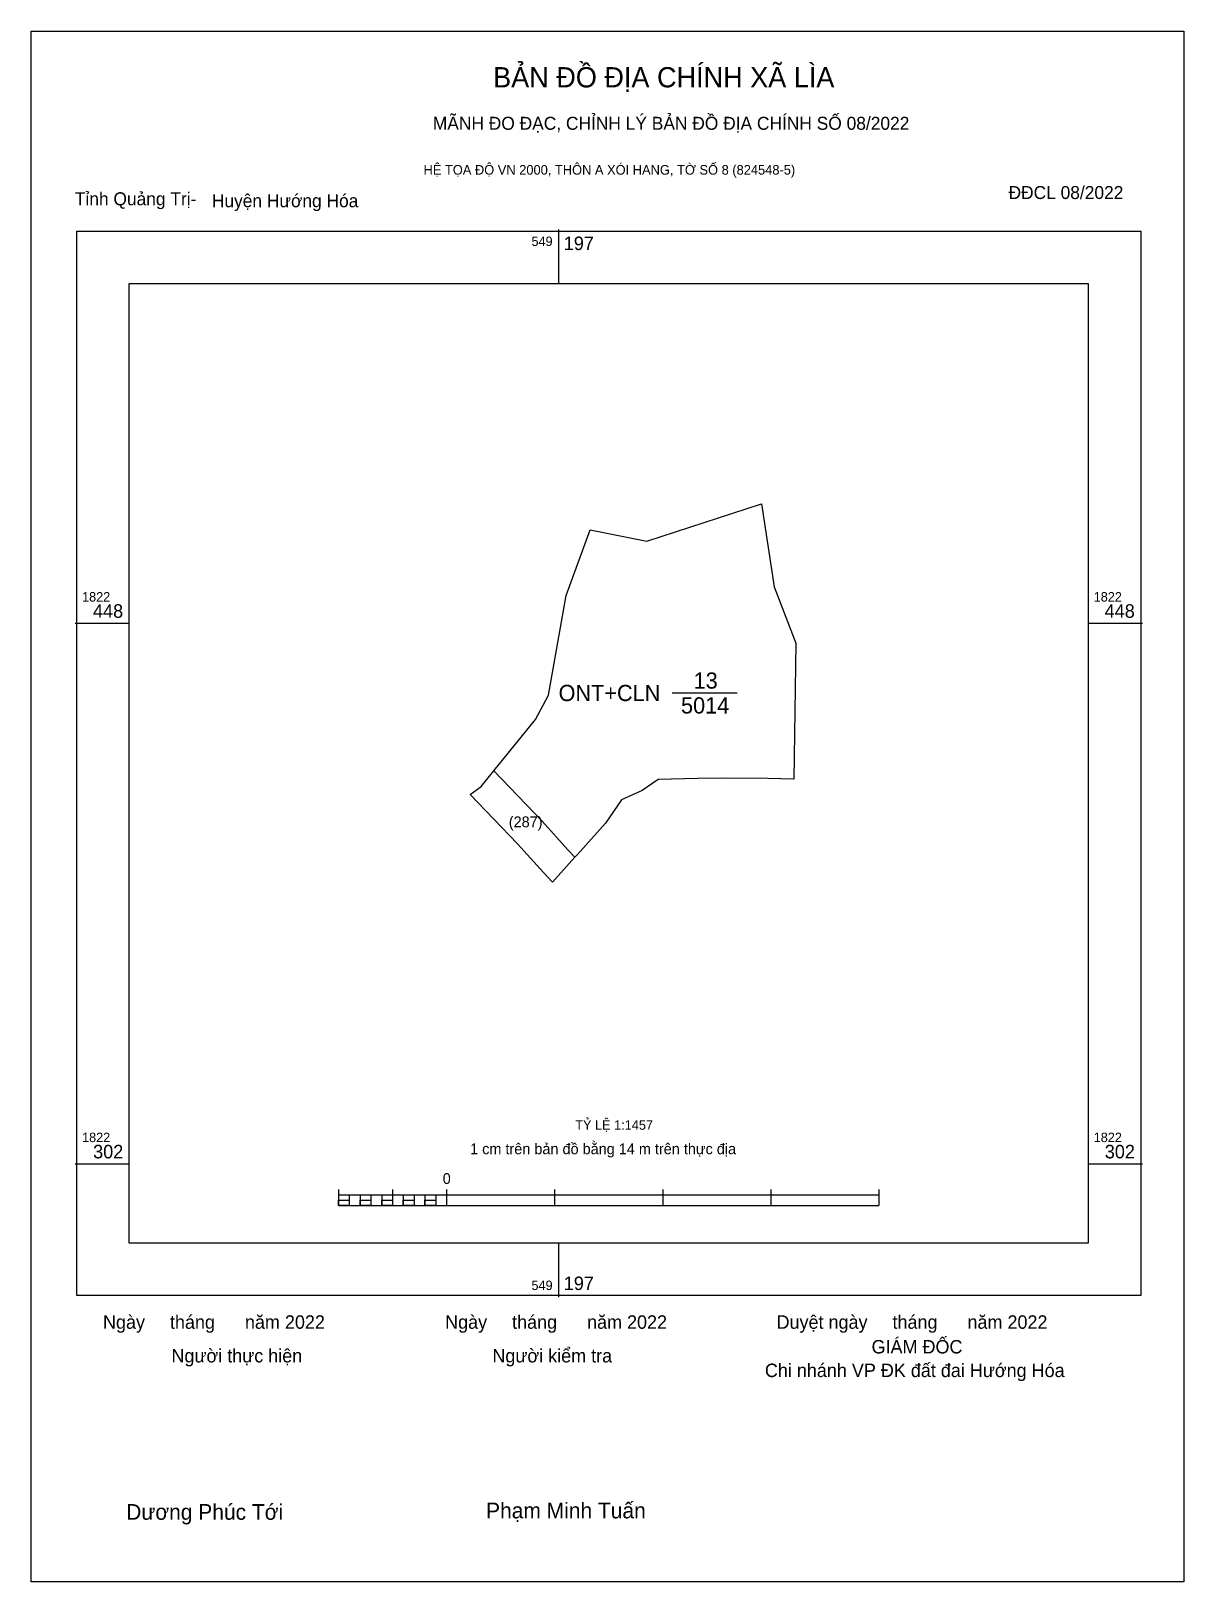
# Model space of a CAD drawing. Extents: x 549055 to 549366, y 1822190 to 1822608.
import ezdxf

# ---------------------------------------------------------------- set-up
doc = ezdxf.new("R2010")
doc.units = 0
for name, color, linetype in [('Level 1', 7, 'Continuous'), ('Level 10', 7, 'Continuous'), ('Level 13', 7, 'Continuous'), ('Level 15', 7, 'Continuous'), ('Level 6', 7, 'Continuous'), ('Level 62', 7, 'Continuous'), ('Level 63', 7, 'Continuous'), ('Level 9', 7, 'Continuous')]:
    doc.layers.add(name, color=color, linetype=linetype)

msp = doc.modelspace()

# ---------------------------------------------------------------- linework, layer by layer
at = {"layer": 'Level 1'}
msp.add_lwpolyline([(549179.73, 1822408.77), (549192.76, 1822395.19), (549199.72, 1822387.49), (549201.61, 1822385.49)], dxfattribs=at)
msp.add_lwpolyline([(549179.73, 1822408.77), (549192.76, 1822395.19), (549199.72, 1822387.49), (549201.61, 1822385.49)], dxfattribs=at)
at = {"layer": 'Level 10'}
msp.add_lwpolyline([(549251.96, 1822480.76), (549255.34, 1822458.4), (549261.15, 1822443.14), (549260.63, 1822406.56), (549253.62, 1822406.7), (549242.12, 1822406.83), (549234.62, 1822406.67), (549224.02, 1822406.44), (549219.71, 1822403.45), (549214.21, 1822400.91), (549209.84, 1822394.68), (549202.28, 1822386.23), (549201.61, 1822385.49), (549195.58, 1822378.76), (549193.1, 1822381.39), (549186.17, 1822389.05), (549173.38, 1822402.4), (549176.33, 1822404.59), (549179.73, 1822408.77), (549190.95, 1822422.61), (549194.51, 1822429.19), (549199.26, 1822455.99), (549205.71, 1822473.72), (549220.98, 1822470.64)], close=True, dxfattribs=at)
at = {"layer": 'Level 15'}
msp.add_lwpolyline([(549054.95, 1822608.19), (549365.84, 1822608.19), (549365.84, 1822190.12), (549054.95, 1822190.12)], close=True, dxfattribs=at)
at = {"layer": 'Level 62'}
msp.add_lwpolyline([(549081.38, 1822540.13), (549340.04, 1822540.13), (549340.04, 1822281.47), (549081.38, 1822281.47)], close=True, dxfattribs=at)
at = {"layer": 'Level 63'}
for p, q in [((549197.14, 1822554.71), (549197.14, 1822540.13)), ((549066.81, 1822448.57), (549081.38, 1822448.57)), ((549340.04, 1822448.57), (549354.61, 1822448.57)), ((549066.81, 1822302.86), (549081.38, 1822302.86)), ((549340.04, 1822302.86), (549354.61, 1822302.86)), ((549137.85, 1822295.95), (549137.85, 1822291.58)), ((549152.42, 1822295.95), (549152.42, 1822291.58)), ((549166.99, 1822295.95), (549166.99, 1822291.58)), ((549196.14, 1822295.95), (549196.14, 1822291.58)), ((549225.28, 1822295.95), (549225.28, 1822291.58)), ((549254.42, 1822295.95), (549254.42, 1822291.58)), ((549283.57, 1822295.95), (549283.57, 1822291.58)), ((549137.85, 1822294.49), (549283.57, 1822294.49)), ((549137.85, 1822291.58), (549283.57, 1822291.58)), ((549140.77, 1822294.49), (549140.77, 1822291.58)), ((549143.68, 1822294.49), (549143.68, 1822291.58)), ((549146.59, 1822294.49), (549146.59, 1822291.58)), ((549149.51, 1822294.49), (549149.51, 1822291.58)), ((549152.42, 1822294.49), (549152.42, 1822291.58)), ((549155.34, 1822294.49), (549155.34, 1822291.58)), ((549158.25, 1822294.49), (549158.25, 1822291.58)), ((549161.17, 1822294.49), (549161.17, 1822291.58)), ((549164.08, 1822294.49), (549164.08, 1822291.58)), ((549166.99, 1822294.49), (549166.99, 1822291.58)), ((549197.14, 1822281.47), (549197.14, 1822266.9))]:
    msp.add_line(p, q, dxfattribs=at)
for points in [[(549067.26, 1822554.25), (549354.16, 1822554.25), (549354.16, 1822267.36), (549067.26, 1822267.36)], [(549137.85, 1822293.03), (549140.77, 1822293.03), (549140.77, 1822291.58), (549137.85, 1822291.58)], [(549137.85, 1822293.03), (549140.77, 1822293.03), (549140.77, 1822291.58), (549137.85, 1822291.58)], [(549143.68, 1822293.03), (549146.59, 1822293.03), (549146.59, 1822291.58), (549143.68, 1822291.58)], [(549149.51, 1822293.03), (549152.42, 1822293.03), (549152.42, 1822291.58), (549149.51, 1822291.58)], [(549155.34, 1822293.03), (549158.25, 1822293.03), (549158.25, 1822291.58), (549155.34, 1822291.58)], [(549161.17, 1822293.03), (549164.08, 1822293.03), (549164.08, 1822291.58), (549161.17, 1822291.58)]]:
    msp.add_lwpolyline(points, close=True, dxfattribs=at)
at = {"layer": 'Level 9'}
msp.add_line((549227.79, 1822429.76), (549245.35, 1822429.76), dxfattribs=at)

# ---------------------------------------------------------------- texts
at = {"layer": 'Level 13'}
for s, p in [('13', (549233.61, 1822430.93)), ('ONT+CLN', (549197.2, 1822427.57)), ('5014', (549230.22, 1822424.22))]:
    msp.add_text(s, height=4.371, dxfattribs=at).set_placement(p)
at = {"layer": 'Level 6'}
msp.add_text('TỶ LỆ 1:1457', height=2.5615, dxfattribs=at).set_placement((549201.71, 1822312.02))
at = {"layer": 'Level 63'}
for s, height, p in [('BẢN ĐỒ ĐỊA CHÍNH XÃ LÌA', 5.4551, (549179.56, 1822593)), ('MÃNH ĐO ĐẠC, CHỈNH LÝ BẢN ĐỒ ĐỊA CHÍNH SỐ 08/2022', 3.5003, (549163.3, 1822581.57)), ('HỆ TỌA ĐỘ VN 2000, THÔN A XÓI HANG, TỜ SỐ 8 (824548-5)', 2.5912, (549160.79, 1822569.48)), ('549', 2.55, (549189.9, 1822550.24)), ('197', 3.643, (549198.6, 1822549.15)), ('1822', 2.55, (549068.72, 1822454.4)), ('448', 3.643, (549071.66, 1822450.03)), ('1822', 2.55, (549341.5, 1822454.4)), ('448', 3.643, (549344.44, 1822450.03)), ('(287)', 2.914, (549183.78, 1822393.56)), ('(287)', 2.914, (549183.78, 1822393.56)), ('D', 0.0146, (549193.1, 1822381.39)), ('D', 0.0146, (549193.1, 1822381.39)), ('D', 0.0146, (549193.1, 1822381.39)), ('D', 0.0146, (549193.1, 1822381.39)), ('D', 0.0146, (549193.1, 1822381.39)), ('D', 0.0146, (549193.1, 1822381.39)), ('D', 0.0146, (549193.1, 1822381.39)), ('D', 0.0146, (549193.1, 1822381.39)), ('D', 0.0146, (549193.1, 1822381.39)), ('1822', 2.55, (549068.72, 1822308.69)), ('302', 3.643, (549071.7, 1822304.31)), ('1 cm trên bản đồ bằng 14 m trên thực địa', 2.9143, (549173.35, 1822305.42)), ('1822', 2.55, (549341.5, 1822308.69)), ('302', 3.643, (549344.48, 1822304.31)), ('0', 2.91, (549165.96, 1822297.41)), ('549', 2.55, (549189.9, 1822268.81)), ('197', 3.643, (549198.6, 1822268.81)), ('Ngày     tháng      năm 2022', 3.6258, (549074.36, 1822258.37)), ('Ngày     tháng      năm 2022', 3.6258, (549166.61, 1822258.37)), ('Duyệt ngày     tháng      năm 2022', 3.6258, (549255.98, 1822258.37)), ('Người thực hiện', 3.6258, (549092.81, 1822249.3)), ('Người kiểm tra', 3.6258, (549179.35, 1822249.3)), ('GIÁM ĐỐC', 3.626, (549281.59, 1822251.71)), ('Chi nhánh VP ĐK đất đai Hướng Hóa', 3.6258, (549252.84, 1822245.35)), ('Dương Phúc Tới', 4.2292, (549080.61, 1822206.88)), ('Phạm Minh Tuấn', 4.2292, (549177.65, 1822207.26))]:
    msp.add_text(s, height=height, dxfattribs=at).set_placement(p)
at = {"layer": 'Level 9'}
for s, p in [('ĐĐCL 08/2022', (549318.53, 1822562.91)), ('Tỉnh Quảng Trị-', (549066.77, 1822561.22)), ('Huyện Hướng Hóa', (549103.71, 1822560.7))]:
    msp.add_text(s, height=3.5003, dxfattribs=at).set_placement(p)

doc.saveas('drawing.dxf')
